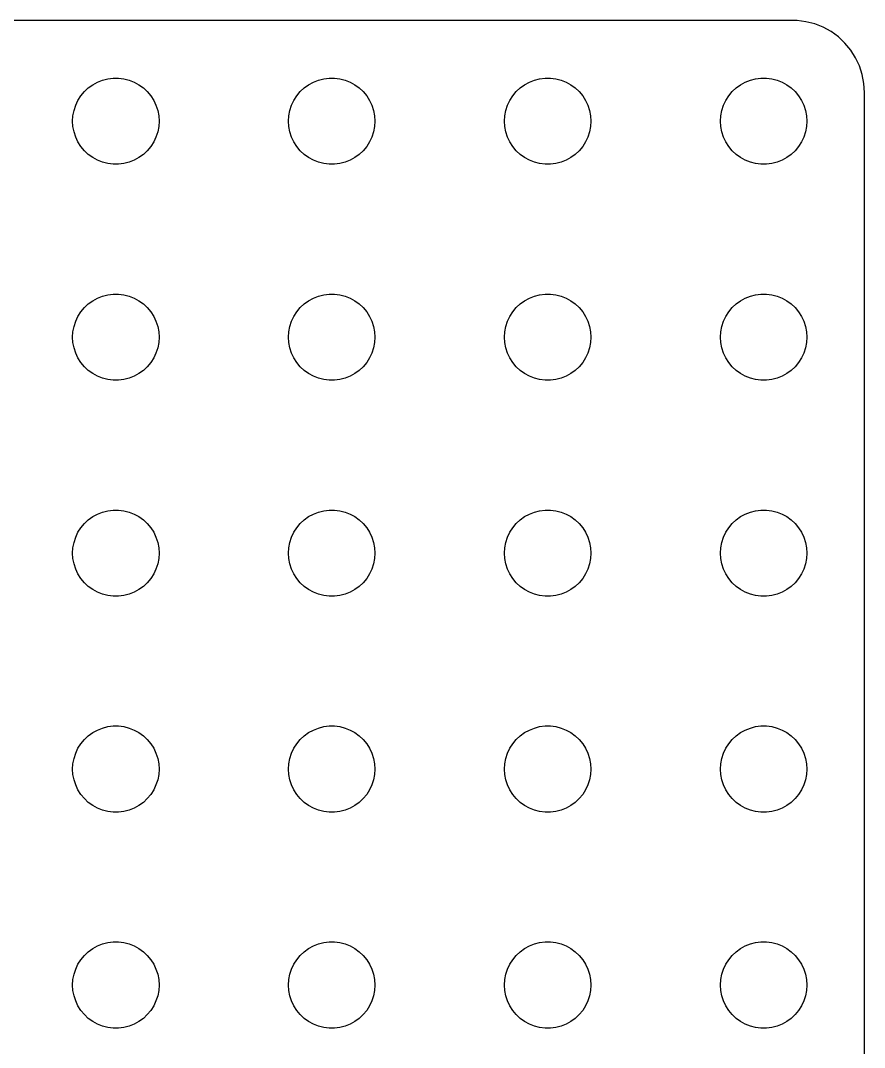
# Model space of a CAD drawing. Header units: metres. Extents: x -112 to 112, y -67 to 67.
# Drawn here: x 53.4 to 112, y -4.3 to 67 of the extents above; entities that cross this region are included whole.
import ezdxf

# ---------------------------------------------------------------- set-up
doc = ezdxf.new("R2010")
doc.units = ezdxf.units.M

msp = doc.modelspace()

# ---------------------------------------------------------------- linework, layer by layer
for p, q in [((107.314, 66.9901), (-107.314, 66.9901)), ((107.937, 66.9114), (107.314, 66.9901)), ((108.545, 66.7553), (107.937, 66.9114)), ((109.129, 66.5241), (108.545, 66.7553)), ((109.679, 66.2216), (109.129, 66.5241)), ((110.187, 65.8526), (109.679, 66.2216)), ((110.645, 65.4227), (110.187, 65.8526)), ((111.045, 64.9389), (110.645, 65.4227)), ((111.382, 64.4088), (111.045, 64.9389)), ((111.649, 63.8406), (111.382, 64.4088)), ((111.843, 63.2434), (111.649, 63.8406)), ((58.7227, 62.7145), (59.0729, 62.8532)), ((59.0729, 62.8532), (59.4379, 62.9469)), ((59.4379, 62.9469), (59.8116, 62.9941)), ((59.8116, 62.9941), (60.1884, 62.9941)), ((60.1884, 62.9941), (60.5621, 62.9469)), ((60.5621, 62.9469), (60.927, 62.8532)), ((60.927, 62.8532), (61.2773, 62.7145)), ((73.7227, 62.7145), (74.073, 62.8532)), ((74.073, 62.8532), (74.4379, 62.9469)), ((74.4379, 62.9469), (74.8116, 62.9941)), ((74.8116, 62.9941), (75.1884, 62.9941)), ((75.1884, 62.9941), (75.5621, 62.9469)), ((75.5621, 62.9469), (75.927, 62.8532)), ((75.927, 62.8532), (76.2773, 62.7145)), ((88.7227, 62.7145), (89.073, 62.8532)), ((89.073, 62.8532), (89.4379, 62.9469)), ((89.4379, 62.9469), (89.8116, 62.9941)), ((89.8116, 62.9941), (90.1884, 62.9941)), ((90.1884, 62.9941), (90.5621, 62.9469)), ((90.5621, 62.9469), (90.927, 62.8532)), ((90.927, 62.8532), (91.2773, 62.7145)), ((103.723, 62.7145), (104.073, 62.8532)), ((104.073, 62.8532), (104.438, 62.9469)), ((104.438, 62.9469), (104.812, 62.9941)), ((104.812, 62.9941), (105.188, 62.9941)), ((105.188, 62.9941), (105.562, 62.9469)), ((105.562, 62.9469), (105.927, 62.8532)), ((105.927, 62.8532), (106.277, 62.7145)), ((111.961, 62.6267), (111.843, 63.2434)), ((57.5729, 61.7634), (57.8131, 62.0536)), ((57.8131, 62.0536), (58.0877, 62.3115)), ((58.0877, 62.3115), (58.3925, 62.533)), ((58.3925, 62.533), (58.7227, 62.7145)), ((61.2773, 62.7145), (61.6075, 62.533)), ((61.6075, 62.533), (61.9123, 62.3115)), ((61.9123, 62.3115), (62.1869, 62.0536)), ((62.1869, 62.0536), (62.427, 61.7634)), ((72.573, 61.7634), (72.8131, 62.0536)), ((72.8131, 62.0536), (73.0877, 62.3115)), ((73.0877, 62.3115), (73.3925, 62.533)), ((73.3925, 62.533), (73.7227, 62.7145)), ((76.2773, 62.7145), (76.6075, 62.533)), ((76.6075, 62.533), (76.9123, 62.3115)), ((76.9123, 62.3115), (77.1869, 62.0536)), ((77.1869, 62.0536), (77.427, 61.7634)), ((87.573, 61.7634), (87.8131, 62.0536)), ((87.8131, 62.0536), (88.0877, 62.3115)), ((88.0877, 62.3115), (88.3925, 62.533)), ((88.3925, 62.533), (88.7227, 62.7145)), ((91.2773, 62.7145), (91.6075, 62.533)), ((91.6075, 62.533), (91.9123, 62.3115)), ((91.9123, 62.3115), (92.1869, 62.0536)), ((92.1869, 62.0536), (92.427, 61.7634)), ((102.573, 61.7634), (102.813, 62.0536)), ((102.813, 62.0536), (103.088, 62.3115)), ((103.088, 62.3115), (103.393, 62.533)), ((103.393, 62.533), (103.723, 62.7145)), ((106.277, 62.7145), (106.607, 62.533)), ((106.607, 62.533), (106.912, 62.3115)), ((106.912, 62.3115), (107.187, 62.0536)), ((107.187, 62.0536), (107.427, 61.7634)), ((112, 62), (111.961, 62.6267)), ((57.2107, 61.1044), (57.3711, 61.4453)), ((57.3711, 61.4453), (57.5729, 61.7634)), ((62.427, 61.7634), (62.6289, 61.4453)), ((62.6289, 61.4453), (62.7893, 61.1044)), ((72.2107, 61.1044), (72.3711, 61.4453)), ((72.3711, 61.4453), (72.573, 61.7634)), ((77.427, 61.7634), (77.6289, 61.4453)), ((77.6289, 61.4453), (77.7893, 61.1044)), ((87.2107, 61.1044), (87.3711, 61.4453)), ((87.3711, 61.4453), (87.573, 61.7634)), ((92.427, 61.7634), (92.6289, 61.4453)), ((92.6289, 61.4453), (92.7893, 61.1044)), ((102.211, 61.1044), (102.371, 61.4453)), ((102.371, 61.4453), (102.573, 61.7634)), ((107.427, 61.7634), (107.629, 61.4453)), ((107.629, 61.4453), (107.789, 61.1044)), ((112, -62), (112, 62)), ((57.0237, 60.376), (57.0942, 60.7461)), ((57.0942, 60.7461), (57.2107, 61.1044)), ((62.7893, 61.1044), (62.9057, 60.7461)), ((62.9057, 60.7461), (62.9763, 60.376)), ((72.0237, 60.376), (72.0943, 60.7461)), ((72.0943, 60.7461), (72.2107, 61.1044)), ((77.7893, 61.1044), (77.9057, 60.7461)), ((77.9057, 60.7461), (77.9763, 60.376)), ((87.0237, 60.376), (87.0943, 60.7461)), ((87.0943, 60.7461), (87.2107, 61.1044)), ((92.7893, 61.1044), (92.9057, 60.7461)), ((92.9057, 60.7461), (92.9763, 60.376)), ((102.024, 60.376), (102.094, 60.7461)), ((102.094, 60.7461), (102.211, 61.1044)), ((107.789, 61.1044), (107.906, 60.7461)), ((107.906, 60.7461), (107.976, 60.376)), ((57, 60), (57.0237, 60.376)), ((57.0237, 59.624), (57, 60)), ((62.9763, 60.376), (63, 60)), ((63, 60), (62.9763, 59.624)), ((72, 60), (72.0237, 60.376)), ((72.0237, 59.624), (72, 60)), ((77.9763, 60.376), (78, 60)), ((78, 60), (77.9763, 59.624)), ((87, 60), (87.0237, 60.376)), ((87.0237, 59.624), (87, 60)), ((92.9763, 60.376), (93, 60)), ((93, 60), (92.9763, 59.624)), ((102, 60), (102.024, 60.376)), ((102.024, 59.624), (102, 60)), ((107.976, 60.376), (108, 60)), ((108, 60), (107.976, 59.624)), ((57.0942, 59.2539), (57.0237, 59.624)), ((57.2107, 58.8956), (57.0942, 59.2539)), ((62.9057, 59.2539), (62.7893, 58.8956)), ((62.9763, 59.624), (62.9057, 59.2539)), ((72.0943, 59.2539), (72.0237, 59.624)), ((72.2107, 58.8956), (72.0943, 59.2539)), ((77.9057, 59.2539), (77.7893, 58.8956)), ((77.9763, 59.624), (77.9057, 59.2539)), ((87.0943, 59.2539), (87.0237, 59.624)), ((87.2107, 58.8956), (87.0943, 59.2539)), ((92.9057, 59.2539), (92.7893, 58.8956)), ((92.9763, 59.624), (92.9057, 59.2539)), ((102.094, 59.2539), (102.024, 59.624)), ((102.211, 58.8956), (102.094, 59.2539)), ((107.906, 59.2539), (107.789, 58.8956)), ((107.976, 59.624), (107.906, 59.2539)), ((57.3711, 58.5547), (57.2107, 58.8956)), ((57.5729, 58.2366), (57.3711, 58.5547)), ((62.6289, 58.5547), (62.427, 58.2366)), ((62.7893, 58.8956), (62.6289, 58.5547)), ((72.3711, 58.5547), (72.2107, 58.8956)), ((72.573, 58.2366), (72.3711, 58.5547)), ((77.6289, 58.5547), (77.427, 58.2366)), ((77.7893, 58.8956), (77.6289, 58.5547)), ((87.3711, 58.5547), (87.2107, 58.8956)), ((87.573, 58.2366), (87.3711, 58.5547)), ((92.6289, 58.5547), (92.427, 58.2366)), ((92.7893, 58.8956), (92.6289, 58.5547)), ((102.371, 58.5547), (102.211, 58.8956)), ((102.573, 58.2366), (102.371, 58.5547)), ((107.629, 58.5547), (107.427, 58.2366)), ((107.789, 58.8956), (107.629, 58.5547)), ((57.8131, 57.9464), (57.5729, 58.2366)), ((58.0877, 57.6885), (57.8131, 57.9464)), ((62.1869, 57.9464), (61.9123, 57.6885)), ((62.427, 58.2366), (62.1869, 57.9464)), ((72.8131, 57.9464), (72.573, 58.2366)), ((73.0877, 57.6885), (72.8131, 57.9464)), ((77.1869, 57.9464), (76.9123, 57.6885)), ((77.427, 58.2366), (77.1869, 57.9464)), ((87.8131, 57.9464), (87.573, 58.2366)), ((88.0877, 57.6885), (87.8131, 57.9464)), ((92.1869, 57.9464), (91.9123, 57.6885)), ((92.427, 58.2366), (92.1869, 57.9464)), ((102.813, 57.9464), (102.573, 58.2366)), ((103.088, 57.6885), (102.813, 57.9464)), ((107.187, 57.9464), (106.912, 57.6885)), ((107.427, 58.2366), (107.187, 57.9464)), ((58.3925, 57.467), (58.0877, 57.6885)), ((58.7227, 57.2855), (58.3925, 57.467)), ((59.0729, 57.1468), (58.7227, 57.2855)), ((59.4379, 57.0531), (59.0729, 57.1468)), ((60.927, 57.1468), (60.5621, 57.0531)), ((61.2773, 57.2855), (60.927, 57.1468)), ((61.6075, 57.467), (61.2773, 57.2855)), ((61.9123, 57.6885), (61.6075, 57.467)), ((73.3925, 57.467), (73.0877, 57.6885)), ((73.7227, 57.2855), (73.3925, 57.467)), ((74.073, 57.1468), (73.7227, 57.2855)), ((74.4379, 57.0531), (74.073, 57.1468)), ((75.927, 57.1468), (75.5621, 57.0531)), ((76.2773, 57.2855), (75.927, 57.1468)), ((76.6075, 57.467), (76.2773, 57.2855)), ((76.9123, 57.6885), (76.6075, 57.467)), ((88.3925, 57.467), (88.0877, 57.6885)), ((88.7227, 57.2855), (88.3925, 57.467)), ((89.073, 57.1468), (88.7227, 57.2855)), ((89.4379, 57.0531), (89.073, 57.1468)), ((90.927, 57.1468), (90.5621, 57.0531)), ((91.2773, 57.2855), (90.927, 57.1468)), ((91.6075, 57.467), (91.2773, 57.2855)), ((91.9123, 57.6885), (91.6075, 57.467)), ((103.393, 57.467), (103.088, 57.6885)), ((103.723, 57.2855), (103.393, 57.467)), ((104.073, 57.1468), (103.723, 57.2855)), ((104.438, 57.0531), (104.073, 57.1468)), ((105.927, 57.1468), (105.562, 57.0531)), ((106.277, 57.2855), (105.927, 57.1468)), ((106.607, 57.467), (106.277, 57.2855)), ((106.912, 57.6885), (106.607, 57.467)), ((59.8116, 57.0059), (59.4379, 57.0531)), ((60.1884, 57.0059), (59.8116, 57.0059)), ((60.5621, 57.0531), (60.1884, 57.0059)), ((74.8116, 57.0059), (74.4379, 57.0531)), ((75.1884, 57.0059), (74.8116, 57.0059)), ((75.5621, 57.0531), (75.1884, 57.0059)), ((89.8116, 57.0059), (89.4379, 57.0531)), ((90.1884, 57.0059), (89.8116, 57.0059)), ((90.5621, 57.0531), (90.1884, 57.0059)), ((104.812, 57.0059), (104.438, 57.0531)), ((105.188, 57.0059), (104.812, 57.0059)), ((105.562, 57.0531), (105.188, 57.0059)), ((58.7227, 47.7145), (59.0729, 47.8532)), ((59.0729, 47.8532), (59.4379, 47.9469)), ((59.4379, 47.9469), (59.8116, 47.9941)), ((59.8116, 47.9941), (60.1884, 47.9941)), ((60.1884, 47.9941), (60.5621, 47.9469)), ((60.5621, 47.9469), (60.927, 47.8532)), ((60.927, 47.8532), (61.2773, 47.7145)), ((73.7227, 47.7145), (74.073, 47.8532)), ((74.073, 47.8532), (74.4379, 47.9469)), ((74.4379, 47.9469), (74.8116, 47.9941)), ((74.8116, 47.9941), (75.1884, 47.9941)), ((75.1884, 47.9941), (75.5621, 47.9469)), ((75.5621, 47.9469), (75.927, 47.8532)), ((75.927, 47.8532), (76.2773, 47.7145)), ((88.7227, 47.7145), (89.073, 47.8532)), ((89.073, 47.8532), (89.4379, 47.9469)), ((89.4379, 47.9469), (89.8116, 47.9941)), ((89.8116, 47.9941), (90.1884, 47.9941)), ((90.1884, 47.9941), (90.5621, 47.9469)), ((90.5621, 47.9469), (90.927, 47.8532)), ((90.927, 47.8532), (91.2773, 47.7145)), ((103.723, 47.7145), (104.073, 47.8532)), ((104.073, 47.8532), (104.438, 47.9469)), ((104.438, 47.9469), (104.812, 47.9941)), ((104.812, 47.9941), (105.188, 47.9941)), ((105.188, 47.9941), (105.562, 47.9469)), ((105.562, 47.9469), (105.927, 47.8532)), ((105.927, 47.8532), (106.277, 47.7145)), ((57.8131, 47.0536), (58.0877, 47.3115)), ((58.0877, 47.3115), (58.3925, 47.533)), ((58.3925, 47.533), (58.7227, 47.7145)), ((61.2773, 47.7145), (61.6075, 47.533)), ((61.6075, 47.533), (61.9123, 47.3115)), ((61.9123, 47.3115), (62.1869, 47.0536)), ((72.8131, 47.0536), (73.0877, 47.3115)), ((73.0877, 47.3115), (73.3925, 47.533)), ((73.3925, 47.533), (73.7227, 47.7145)), ((76.2773, 47.7145), (76.6075, 47.533)), ((76.6075, 47.533), (76.9123, 47.3115)), ((76.9123, 47.3115), (77.1869, 47.0536)), ((87.8131, 47.0536), (88.0877, 47.3115)), ((88.0877, 47.3115), (88.3925, 47.533)), ((88.3925, 47.533), (88.7227, 47.7145)), ((91.2773, 47.7145), (91.6075, 47.533)), ((91.6075, 47.533), (91.9123, 47.3115)), ((91.9123, 47.3115), (92.1869, 47.0536)), ((102.813, 47.0536), (103.088, 47.3115)), ((103.088, 47.3115), (103.393, 47.533)), ((103.393, 47.533), (103.723, 47.7145)), ((106.277, 47.7145), (106.607, 47.533)), ((106.607, 47.533), (106.912, 47.3115)), ((106.912, 47.3115), (107.187, 47.0536)), ((57.2107, 46.1044), (57.3711, 46.4453)), ((57.3711, 46.4453), (57.5729, 46.7634)), ((57.5729, 46.7634), (57.8131, 47.0536)), ((62.1869, 47.0536), (62.427, 46.7634)), ((62.427, 46.7634), (62.6289, 46.4453)), ((62.6289, 46.4453), (62.7893, 46.1044)), ((72.2107, 46.1044), (72.3711, 46.4453)), ((72.3711, 46.4453), (72.573, 46.7634)), ((72.573, 46.7634), (72.8131, 47.0536)), ((77.1869, 47.0536), (77.427, 46.7634)), ((77.427, 46.7634), (77.6289, 46.4453)), ((77.6289, 46.4453), (77.7893, 46.1044)), ((87.2107, 46.1044), (87.3711, 46.4453)), ((87.3711, 46.4453), (87.573, 46.7634)), ((87.573, 46.7634), (87.8131, 47.0536)), ((92.1869, 47.0536), (92.427, 46.7634)), ((92.427, 46.7634), (92.6289, 46.4453)), ((92.6289, 46.4453), (92.7893, 46.1044)), ((102.211, 46.1044), (102.371, 46.4453)), ((102.371, 46.4453), (102.573, 46.7634)), ((102.573, 46.7634), (102.813, 47.0536)), ((107.187, 47.0536), (107.427, 46.7634)), ((107.427, 46.7634), (107.629, 46.4453)), ((107.629, 46.4453), (107.789, 46.1044)), ((57.0237, 45.376), (57.0942, 45.7461)), ((57.0942, 45.7461), (57.2107, 46.1044)), ((62.7893, 46.1044), (62.9057, 45.7461)), ((62.9057, 45.7461), (62.9763, 45.376)), ((72.0237, 45.376), (72.0943, 45.7461)), ((72.0943, 45.7461), (72.2107, 46.1044)), ((77.7893, 46.1044), (77.9057, 45.7461)), ((77.9057, 45.7461), (77.9763, 45.376)), ((87.0237, 45.376), (87.0943, 45.7461)), ((87.0943, 45.7461), (87.2107, 46.1044)), ((92.7893, 46.1044), (92.9057, 45.7461)), ((92.9057, 45.7461), (92.9763, 45.376)), ((102.024, 45.376), (102.094, 45.7461)), ((102.094, 45.7461), (102.211, 46.1044)), ((107.789, 46.1044), (107.906, 45.7461)), ((107.906, 45.7461), (107.976, 45.376)), ((57, 45), (57.0237, 45.376)), ((57.0237, 44.624), (57, 45)), ((62.9763, 45.376), (63, 45)), ((63, 45), (62.9763, 44.624)), ((72, 45), (72.0237, 45.376)), ((72.0237, 44.624), (72, 45)), ((77.9763, 45.376), (78, 45)), ((78, 45), (77.9763, 44.624)), ((87, 45), (87.0237, 45.376)), ((87.0237, 44.624), (87, 45)), ((92.9763, 45.376), (93, 45)), ((93, 45), (92.9763, 44.624)), ((102, 45), (102.024, 45.376)), ((102.024, 44.624), (102, 45)), ((107.976, 45.376), (108, 45)), ((108, 45), (107.976, 44.624)), ((57.0942, 44.2539), (57.0237, 44.624)), ((57.2107, 43.8956), (57.0942, 44.2539)), ((62.9057, 44.2539), (62.7893, 43.8956)), ((62.9763, 44.624), (62.9057, 44.2539)), ((72.0943, 44.2539), (72.0237, 44.624)), ((72.2107, 43.8956), (72.0943, 44.2539)), ((77.9057, 44.2539), (77.7893, 43.8956)), ((77.9763, 44.624), (77.9057, 44.2539)), ((87.0943, 44.2539), (87.0237, 44.624)), ((87.2107, 43.8956), (87.0943, 44.2539)), ((92.9057, 44.2539), (92.7893, 43.8956)), ((92.9763, 44.624), (92.9057, 44.2539)), ((102.094, 44.2539), (102.024, 44.624)), ((102.211, 43.8956), (102.094, 44.2539)), ((107.906, 44.2539), (107.789, 43.8956)), ((107.976, 44.624), (107.906, 44.2539)), ((57.3711, 43.5547), (57.2107, 43.8956)), ((57.5729, 43.2366), (57.3711, 43.5547)), ((62.6289, 43.5547), (62.427, 43.2366)), ((62.7893, 43.8956), (62.6289, 43.5547)), ((72.3711, 43.5547), (72.2107, 43.8956)), ((72.573, 43.2366), (72.3711, 43.5547)), ((77.6289, 43.5547), (77.427, 43.2366)), ((77.7893, 43.8956), (77.6289, 43.5547)), ((87.3711, 43.5547), (87.2107, 43.8956)), ((87.573, 43.2366), (87.3711, 43.5547)), ((92.6289, 43.5547), (92.427, 43.2366)), ((92.7893, 43.8956), (92.6289, 43.5547)), ((102.371, 43.5547), (102.211, 43.8956)), ((102.573, 43.2366), (102.371, 43.5547)), ((107.629, 43.5547), (107.427, 43.2366)), ((107.789, 43.8956), (107.629, 43.5547)), ((57.8131, 42.9464), (57.5729, 43.2366)), ((58.0877, 42.6885), (57.8131, 42.9464)), ((62.1869, 42.9464), (61.9123, 42.6885)), ((62.427, 43.2366), (62.1869, 42.9464)), ((72.8131, 42.9464), (72.573, 43.2366)), ((73.0877, 42.6885), (72.8131, 42.9464)), ((77.1869, 42.9464), (76.9123, 42.6885)), ((77.427, 43.2366), (77.1869, 42.9464)), ((87.8131, 42.9464), (87.573, 43.2366)), ((88.0877, 42.6885), (87.8131, 42.9464)), ((92.1869, 42.9464), (91.9123, 42.6885)), ((92.427, 43.2366), (92.1869, 42.9464)), ((102.813, 42.9464), (102.573, 43.2366)), ((103.088, 42.6885), (102.813, 42.9464)), ((107.187, 42.9464), (106.912, 42.6885)), ((107.427, 43.2366), (107.187, 42.9464)), ((58.3925, 42.467), (58.0877, 42.6885)), ((58.7227, 42.2855), (58.3925, 42.467)), ((59.0729, 42.1468), (58.7227, 42.2855)), ((59.4379, 42.0531), (59.0729, 42.1468)), ((60.927, 42.1468), (60.5621, 42.0531)), ((61.2773, 42.2855), (60.927, 42.1468)), ((61.6075, 42.467), (61.2773, 42.2855)), ((61.9123, 42.6885), (61.6075, 42.467)), ((73.3925, 42.467), (73.0877, 42.6885)), ((73.7227, 42.2855), (73.3925, 42.467)), ((74.073, 42.1468), (73.7227, 42.2855)), ((74.4379, 42.0531), (74.073, 42.1468)), ((75.927, 42.1468), (75.5621, 42.0531)), ((76.2773, 42.2855), (75.927, 42.1468)), ((76.6075, 42.467), (76.2773, 42.2855)), ((76.9123, 42.6885), (76.6075, 42.467)), ((88.3925, 42.467), (88.0877, 42.6885)), ((88.7227, 42.2855), (88.3925, 42.467)), ((89.073, 42.1468), (88.7227, 42.2855)), ((89.4379, 42.0531), (89.073, 42.1468)), ((90.927, 42.1468), (90.5621, 42.0531)), ((91.2773, 42.2855), (90.927, 42.1468)), ((91.6075, 42.467), (91.2773, 42.2855)), ((91.9123, 42.6885), (91.6075, 42.467)), ((103.393, 42.467), (103.088, 42.6885)), ((103.723, 42.2855), (103.393, 42.467)), ((104.073, 42.1468), (103.723, 42.2855)), ((104.438, 42.0531), (104.073, 42.1468)), ((105.927, 42.1468), (105.562, 42.0531)), ((106.277, 42.2855), (105.927, 42.1468)), ((106.607, 42.467), (106.277, 42.2855)), ((106.912, 42.6885), (106.607, 42.467)), ((59.8116, 42.0059), (59.4379, 42.0531)), ((60.1884, 42.0059), (59.8116, 42.0059)), ((60.5621, 42.0531), (60.1884, 42.0059)), ((74.8116, 42.0059), (74.4379, 42.0531)), ((75.1884, 42.0059), (74.8116, 42.0059)), ((75.5621, 42.0531), (75.1884, 42.0059)), ((89.8116, 42.0059), (89.4379, 42.0531)), ((90.1884, 42.0059), (89.8116, 42.0059)), ((90.5621, 42.0531), (90.1884, 42.0059)), ((104.812, 42.0059), (104.438, 42.0531)), ((105.188, 42.0059), (104.812, 42.0059)), ((105.562, 42.0531), (105.188, 42.0059)), ((58.7227, 32.7145), (59.0729, 32.8532)), ((59.0729, 32.8532), (59.4379, 32.9469)), ((59.4379, 32.9469), (59.8116, 32.9941)), ((59.8116, 32.9941), (60.1884, 32.9941)), ((60.1884, 32.9941), (60.5621, 32.9469)), ((60.5621, 32.9469), (60.927, 32.8532)), ((60.927, 32.8532), (61.2773, 32.7145)), ((73.7227, 32.7145), (74.073, 32.8532)), ((74.073, 32.8532), (74.4379, 32.9469)), ((74.4379, 32.9469), (74.8116, 32.9941)), ((74.8116, 32.9941), (75.1884, 32.9941)), ((75.1884, 32.9941), (75.5621, 32.9469)), ((75.5621, 32.9469), (75.927, 32.8532)), ((75.927, 32.8532), (76.2773, 32.7145)), ((88.7227, 32.7145), (89.073, 32.8532)), ((89.073, 32.8532), (89.4379, 32.9469)), ((89.4379, 32.9469), (89.8116, 32.9941)), ((89.8116, 32.9941), (90.1884, 32.9941)), ((90.1884, 32.9941), (90.5621, 32.9469)), ((90.5621, 32.9469), (90.927, 32.8532)), ((90.927, 32.8532), (91.2773, 32.7145)), ((103.723, 32.7145), (104.073, 32.8532)), ((104.073, 32.8532), (104.438, 32.9469)), ((104.438, 32.9469), (104.812, 32.9941)), ((104.812, 32.9941), (105.188, 32.9941)), ((105.188, 32.9941), (105.562, 32.9469)), ((105.562, 32.9469), (105.927, 32.8532)), ((105.927, 32.8532), (106.277, 32.7145)), ((57.8131, 32.0536), (58.0877, 32.3115)), ((58.0877, 32.3115), (58.3925, 32.533)), ((58.3925, 32.533), (58.7227, 32.7145)), ((61.2773, 32.7145), (61.6075, 32.533)), ((61.6075, 32.533), (61.9123, 32.3115)), ((61.9123, 32.3115), (62.1869, 32.0536)), ((72.8131, 32.0536), (73.0877, 32.3115)), ((73.0877, 32.3115), (73.3925, 32.533)), ((73.3925, 32.533), (73.7227, 32.7145)), ((76.2773, 32.7145), (76.6075, 32.533)), ((76.6075, 32.533), (76.9123, 32.3115)), ((76.9123, 32.3115), (77.1869, 32.0536)), ((87.8131, 32.0536), (88.0877, 32.3115)), ((88.0877, 32.3115), (88.3925, 32.533)), ((88.3925, 32.533), (88.7227, 32.7145)), ((91.2773, 32.7145), (91.6075, 32.533)), ((91.6075, 32.533), (91.9123, 32.3115)), ((91.9123, 32.3115), (92.1869, 32.0536)), ((102.813, 32.0536), (103.088, 32.3115)), ((103.088, 32.3115), (103.393, 32.533)), ((103.393, 32.533), (103.723, 32.7145)), ((106.277, 32.7145), (106.607, 32.533)), ((106.607, 32.533), (106.912, 32.3115)), ((106.912, 32.3115), (107.187, 32.0536)), ((57.2107, 31.1044), (57.3711, 31.4453)), ((57.3711, 31.4453), (57.5729, 31.7634)), ((57.5729, 31.7634), (57.8131, 32.0536)), ((62.1869, 32.0536), (62.427, 31.7634)), ((62.427, 31.7634), (62.6289, 31.4453)), ((62.6289, 31.4453), (62.7893, 31.1044)), ((72.2107, 31.1044), (72.3711, 31.4453)), ((72.3711, 31.4453), (72.573, 31.7634)), ((72.573, 31.7634), (72.8131, 32.0536)), ((77.1869, 32.0536), (77.427, 31.7634)), ((77.427, 31.7634), (77.6289, 31.4453)), ((77.6289, 31.4453), (77.7893, 31.1044)), ((87.2107, 31.1044), (87.3711, 31.4453)), ((87.3711, 31.4453), (87.573, 31.7634)), ((87.573, 31.7634), (87.8131, 32.0536)), ((92.1869, 32.0536), (92.427, 31.7634)), ((92.427, 31.7634), (92.6289, 31.4453)), ((92.6289, 31.4453), (92.7893, 31.1044)), ((102.211, 31.1044), (102.371, 31.4453)), ((102.371, 31.4453), (102.573, 31.7634)), ((102.573, 31.7634), (102.813, 32.0536)), ((107.187, 32.0536), (107.427, 31.7634)), ((107.427, 31.7634), (107.629, 31.4453)), ((107.629, 31.4453), (107.789, 31.1044)), ((57.0237, 30.376), (57.0942, 30.7461)), ((57.0942, 30.7461), (57.2107, 31.1044)), ((62.7893, 31.1044), (62.9057, 30.7461)), ((62.9057, 30.7461), (62.9763, 30.376)), ((72.0237, 30.376), (72.0943, 30.7461)), ((72.0943, 30.7461), (72.2107, 31.1044)), ((77.7893, 31.1044), (77.9057, 30.7461)), ((77.9057, 30.7461), (77.9763, 30.376)), ((87.0237, 30.376), (87.0943, 30.7461)), ((87.0943, 30.7461), (87.2107, 31.1044)), ((92.7893, 31.1044), (92.9057, 30.7461)), ((92.9057, 30.7461), (92.9763, 30.376)), ((102.024, 30.376), (102.094, 30.7461)), ((102.094, 30.7461), (102.211, 31.1044)), ((107.789, 31.1044), (107.906, 30.7461)), ((107.906, 30.7461), (107.976, 30.376)), ((57, 30), (57.0237, 30.376)), ((57.0237, 29.624), (57, 30)), ((62.9763, 30.376), (63, 30)), ((63, 30), (62.9763, 29.624)), ((72, 30), (72.0237, 30.376)), ((72.0237, 29.624), (72, 30)), ((77.9763, 30.376), (78, 30)), ((78, 30), (77.9763, 29.624)), ((87, 30), (87.0237, 30.376)), ((87.0237, 29.624), (87, 30)), ((92.9763, 30.376), (93, 30)), ((93, 30), (92.9763, 29.624)), ((102, 30), (102.024, 30.376)), ((102.024, 29.624), (102, 30)), ((107.976, 30.376), (108, 30)), ((108, 30), (107.976, 29.624)), ((57.0942, 29.2539), (57.0237, 29.624)), ((57.2107, 28.8956), (57.0942, 29.2539)), ((62.9057, 29.2539), (62.7893, 28.8956)), ((62.9763, 29.624), (62.9057, 29.2539)), ((72.0943, 29.2539), (72.0237, 29.624)), ((72.2107, 28.8956), (72.0943, 29.2539)), ((77.9057, 29.2539), (77.7893, 28.8956)), ((77.9763, 29.624), (77.9057, 29.2539)), ((87.0943, 29.2539), (87.0237, 29.624)), ((87.2107, 28.8956), (87.0943, 29.2539)), ((92.9057, 29.2539), (92.7893, 28.8956)), ((92.9763, 29.624), (92.9057, 29.2539)), ((102.094, 29.2539), (102.024, 29.624)), ((102.211, 28.8956), (102.094, 29.2539)), ((107.906, 29.2539), (107.789, 28.8956)), ((107.976, 29.624), (107.906, 29.2539)), ((57.3711, 28.5547), (57.2107, 28.8956)), ((57.5729, 28.2366), (57.3711, 28.5547)), ((62.6289, 28.5547), (62.427, 28.2366)), ((62.7893, 28.8956), (62.6289, 28.5547)), ((72.3711, 28.5547), (72.2107, 28.8956)), ((72.573, 28.2366), (72.3711, 28.5547)), ((77.6289, 28.5547), (77.427, 28.2366)), ((77.7893, 28.8956), (77.6289, 28.5547)), ((87.3711, 28.5547), (87.2107, 28.8956)), ((87.573, 28.2366), (87.3711, 28.5547)), ((92.6289, 28.5547), (92.427, 28.2366)), ((92.7893, 28.8956), (92.6289, 28.5547)), ((102.371, 28.5547), (102.211, 28.8956)), ((102.573, 28.2366), (102.371, 28.5547)), ((107.629, 28.5547), (107.427, 28.2366)), ((107.789, 28.8956), (107.629, 28.5547)), ((57.8131, 27.9464), (57.5729, 28.2366)), ((58.0877, 27.6884), (57.8131, 27.9464)), ((62.1869, 27.9464), (61.9123, 27.6884)), ((62.427, 28.2366), (62.1869, 27.9464)), ((72.8131, 27.9464), (72.573, 28.2366)), ((73.0877, 27.6884), (72.8131, 27.9464)), ((77.1869, 27.9464), (76.9123, 27.6884)), ((77.427, 28.2366), (77.1869, 27.9464)), ((87.8131, 27.9464), (87.573, 28.2366)), ((88.0877, 27.6884), (87.8131, 27.9464)), ((92.1869, 27.9464), (91.9123, 27.6884)), ((92.427, 28.2366), (92.1869, 27.9464)), ((102.813, 27.9464), (102.573, 28.2366)), ((103.088, 27.6884), (102.813, 27.9464)), ((107.187, 27.9464), (106.912, 27.6884)), ((107.427, 28.2366), (107.187, 27.9464)), ((58.3925, 27.467), (58.0877, 27.6884)), ((58.7227, 27.2855), (58.3925, 27.467)), ((59.0729, 27.1468), (58.7227, 27.2855)), ((59.4379, 27.0531), (59.0729, 27.1468)), ((60.927, 27.1468), (60.5621, 27.0531)), ((61.2773, 27.2855), (60.927, 27.1468)), ((61.6075, 27.467), (61.2773, 27.2855)), ((61.9123, 27.6884), (61.6075, 27.467)), ((73.3925, 27.467), (73.0877, 27.6884)), ((73.7227, 27.2855), (73.3925, 27.467)), ((74.073, 27.1468), (73.7227, 27.2855)), ((74.4379, 27.0531), (74.073, 27.1468)), ((75.927, 27.1468), (75.5621, 27.0531)), ((76.2773, 27.2855), (75.927, 27.1468)), ((76.6075, 27.467), (76.2773, 27.2855)), ((76.9123, 27.6884), (76.6075, 27.467)), ((88.3925, 27.467), (88.0877, 27.6884)), ((88.7227, 27.2855), (88.3925, 27.467)), ((89.073, 27.1468), (88.7227, 27.2855)), ((89.4379, 27.0531), (89.073, 27.1468)), ((90.927, 27.1468), (90.5621, 27.0531)), ((91.2773, 27.2855), (90.927, 27.1468)), ((91.6075, 27.467), (91.2773, 27.2855)), ((91.9123, 27.6884), (91.6075, 27.467)), ((103.393, 27.467), (103.088, 27.6884)), ((103.723, 27.2855), (103.393, 27.467)), ((104.073, 27.1468), (103.723, 27.2855)), ((104.438, 27.0531), (104.073, 27.1468)), ((105.927, 27.1468), (105.562, 27.0531)), ((106.277, 27.2855), (105.927, 27.1468)), ((106.607, 27.467), (106.277, 27.2855)), ((106.912, 27.6884), (106.607, 27.467)), ((59.8116, 27.0059), (59.4379, 27.0531)), ((60.1884, 27.0059), (59.8116, 27.0059)), ((60.5621, 27.0531), (60.1884, 27.0059)), ((74.8116, 27.0059), (74.4379, 27.0531)), ((75.1884, 27.0059), (74.8116, 27.0059)), ((75.5621, 27.0531), (75.1884, 27.0059)), ((89.8116, 27.0059), (89.4379, 27.0531)), ((90.1884, 27.0059), (89.8116, 27.0059)), ((90.5621, 27.0531), (90.1884, 27.0059)), ((104.812, 27.0059), (104.438, 27.0531)), ((105.188, 27.0059), (104.812, 27.0059)), ((105.562, 27.0531), (105.188, 27.0059)), ((58.7227, 17.7145), (59.0729, 17.8532)), ((59.0729, 17.8532), (59.4379, 17.9469)), ((59.4379, 17.9469), (59.8116, 17.9941)), ((59.8116, 17.9941), (60.1884, 17.9941)), ((60.1884, 17.9941), (60.5621, 17.9469)), ((60.5621, 17.9469), (60.927, 17.8532)), ((60.927, 17.8532), (61.2773, 17.7145)), ((73.7227, 17.7145), (74.073, 17.8532)), ((74.073, 17.8532), (74.4379, 17.9469)), ((74.4379, 17.9469), (74.8116, 17.9941)), ((74.8116, 17.9941), (75.1884, 17.9941)), ((75.1884, 17.9941), (75.5621, 17.9469)), ((75.5621, 17.9469), (75.927, 17.8532)), ((75.927, 17.8532), (76.2773, 17.7145)), ((88.7227, 17.7145), (89.073, 17.8532)), ((89.073, 17.8532), (89.4379, 17.9469)), ((89.4379, 17.9469), (89.8116, 17.9941)), ((89.8116, 17.9941), (90.1884, 17.9941)), ((90.1884, 17.9941), (90.5621, 17.9469)), ((90.5621, 17.9469), (90.927, 17.8532)), ((90.927, 17.8532), (91.2773, 17.7145)), ((103.723, 17.7145), (104.073, 17.8532)), ((104.073, 17.8532), (104.438, 17.9469)), ((104.438, 17.9469), (104.812, 17.9941)), ((104.812, 17.9941), (105.188, 17.9941)), ((105.188, 17.9941), (105.562, 17.9469)), ((105.562, 17.9469), (105.927, 17.8532)), ((105.927, 17.8532), (106.277, 17.7145)), ((57.8131, 17.0536), (58.0877, 17.3115)), ((58.0877, 17.3115), (58.3925, 17.533)), ((58.3925, 17.533), (58.7227, 17.7145)), ((61.2773, 17.7145), (61.6075, 17.533)), ((61.6075, 17.533), (61.9123, 17.3115)), ((61.9123, 17.3115), (62.1869, 17.0536)), ((72.8131, 17.0536), (73.0877, 17.3115)), ((73.0877, 17.3115), (73.3925, 17.533)), ((73.3925, 17.533), (73.7227, 17.7145)), ((76.2773, 17.7145), (76.6075, 17.533)), ((76.6075, 17.533), (76.9123, 17.3115)), ((76.9123, 17.3115), (77.1869, 17.0536)), ((87.8131, 17.0536), (88.0877, 17.3115)), ((88.0877, 17.3115), (88.3925, 17.533)), ((88.3925, 17.533), (88.7227, 17.7145)), ((91.2773, 17.7145), (91.6075, 17.533)), ((91.6075, 17.533), (91.9123, 17.3115)), ((91.9123, 17.3115), (92.1869, 17.0536)), ((102.813, 17.0536), (103.088, 17.3115)), ((103.088, 17.3115), (103.393, 17.533)), ((103.393, 17.533), (103.723, 17.7145)), ((106.277, 17.7145), (106.607, 17.533)), ((106.607, 17.533), (106.912, 17.3115)), ((106.912, 17.3115), (107.187, 17.0536)), ((57.2107, 16.1044), (57.3711, 16.4453)), ((57.3711, 16.4453), (57.5729, 16.7634)), ((57.5729, 16.7634), (57.8131, 17.0536)), ((62.1869, 17.0536), (62.427, 16.7634)), ((62.427, 16.7634), (62.6289, 16.4453)), ((62.6289, 16.4453), (62.7893, 16.1044)), ((72.2107, 16.1044), (72.3711, 16.4453)), ((72.3711, 16.4453), (72.573, 16.7634)), ((72.573, 16.7634), (72.8131, 17.0536)), ((77.1869, 17.0536), (77.427, 16.7634)), ((77.427, 16.7634), (77.6289, 16.4453)), ((77.6289, 16.4453), (77.7893, 16.1044)), ((87.2107, 16.1044), (87.3711, 16.4453)), ((87.3711, 16.4453), (87.573, 16.7634)), ((87.573, 16.7634), (87.8131, 17.0536)), ((92.1869, 17.0536), (92.427, 16.7634)), ((92.427, 16.7634), (92.6289, 16.4453)), ((92.6289, 16.4453), (92.7893, 16.1044)), ((102.211, 16.1044), (102.371, 16.4453)), ((102.371, 16.4453), (102.573, 16.7634)), ((102.573, 16.7634), (102.813, 17.0536)), ((107.187, 17.0536), (107.427, 16.7634)), ((107.427, 16.7634), (107.629, 16.4453)), ((107.629, 16.4453), (107.789, 16.1044)), ((57.0237, 15.376), (57.0942, 15.7461)), ((57.0942, 15.7461), (57.2107, 16.1044)), ((62.7893, 16.1044), (62.9057, 15.7461)), ((62.9057, 15.7461), (62.9763, 15.376)), ((72.0237, 15.376), (72.0943, 15.7461)), ((72.0943, 15.7461), (72.2107, 16.1044)), ((77.7893, 16.1044), (77.9057, 15.7461)), ((77.9057, 15.7461), (77.9763, 15.376)), ((87.0237, 15.376), (87.0943, 15.7461)), ((87.0943, 15.7461), (87.2107, 16.1044)), ((92.7893, 16.1044), (92.9057, 15.7461)), ((92.9057, 15.7461), (92.9763, 15.376)), ((102.024, 15.376), (102.094, 15.7461)), ((102.094, 15.7461), (102.211, 16.1044)), ((107.789, 16.1044), (107.906, 15.7461)), ((107.906, 15.7461), (107.976, 15.376)), ((57, 15), (57.0237, 15.376)), ((57.0237, 14.624), (57, 15)), ((62.9763, 15.376), (63, 15)), ((63, 15), (62.9763, 14.624)), ((72, 15), (72.0237, 15.376)), ((72.0237, 14.624), (72, 15)), ((77.9763, 15.376), (78, 15)), ((78, 15), (77.9763, 14.624)), ((87, 15), (87.0237, 15.376)), ((87.0237, 14.624), (87, 15)), ((92.9763, 15.376), (93, 15)), ((93, 15), (92.9763, 14.624)), ((102, 15), (102.024, 15.376)), ((102.024, 14.624), (102, 15)), ((107.976, 15.376), (108, 15)), ((108, 15), (107.976, 14.624)), ((57.0942, 14.2539), (57.0237, 14.624)), ((62.9763, 14.624), (62.9057, 14.2539)), ((72.0943, 14.2539), (72.0237, 14.624)), ((77.9763, 14.624), (77.9057, 14.2539)), ((87.0943, 14.2539), (87.0237, 14.624)), ((92.9763, 14.624), (92.9057, 14.2539)), ((102.094, 14.2539), (102.024, 14.624)), ((107.976, 14.624), (107.906, 14.2539)), ((57.2107, 13.8956), (57.0942, 14.2539)), ((57.3711, 13.5547), (57.2107, 13.8956)), ((57.5729, 13.2366), (57.3711, 13.5547)), ((62.6289, 13.5547), (62.427, 13.2366)), ((62.7893, 13.8956), (62.6289, 13.5547)), ((62.9057, 14.2539), (62.7893, 13.8956)), ((72.2107, 13.8956), (72.0943, 14.2539)), ((72.3711, 13.5547), (72.2107, 13.8956)), ((72.573, 13.2366), (72.3711, 13.5547)), ((77.6289, 13.5547), (77.427, 13.2366)), ((77.7893, 13.8956), (77.6289, 13.5547)), ((77.9057, 14.2539), (77.7893, 13.8956)), ((87.2107, 13.8956), (87.0943, 14.2539)), ((87.3711, 13.5547), (87.2107, 13.8956)), ((87.573, 13.2366), (87.3711, 13.5547)), ((92.6289, 13.5547), (92.427, 13.2366)), ((92.7893, 13.8956), (92.6289, 13.5547)), ((92.9057, 14.2539), (92.7893, 13.8956)), ((102.211, 13.8956), (102.094, 14.2539)), ((102.371, 13.5547), (102.211, 13.8956)), ((102.573, 13.2366), (102.371, 13.5547)), ((107.629, 13.5547), (107.427, 13.2366)), ((107.789, 13.8956), (107.629, 13.5547)), ((107.906, 14.2539), (107.789, 13.8956)), ((57.8131, 12.9464), (57.5729, 13.2366)), ((58.0877, 12.6884), (57.8131, 12.9464)), ((62.1869, 12.9464), (61.9123, 12.6884)), ((62.427, 13.2366), (62.1869, 12.9464)), ((72.8131, 12.9464), (72.573, 13.2366)), ((73.0877, 12.6884), (72.8131, 12.9464)), ((77.1869, 12.9464), (76.9123, 12.6884)), ((77.427, 13.2366), (77.1869, 12.9464)), ((87.8131, 12.9464), (87.573, 13.2366)), ((88.0877, 12.6884), (87.8131, 12.9464)), ((92.1869, 12.9464), (91.9123, 12.6884)), ((92.427, 13.2366), (92.1869, 12.9464)), ((102.813, 12.9464), (102.573, 13.2366)), ((103.088, 12.6884), (102.813, 12.9464)), ((107.187, 12.9464), (106.912, 12.6884)), ((107.427, 13.2366), (107.187, 12.9464)), ((58.3925, 12.467), (58.0877, 12.6884)), ((58.7227, 12.2855), (58.3925, 12.467)), ((59.0729, 12.1468), (58.7227, 12.2855)), ((59.4379, 12.0531), (59.0729, 12.1468)), ((60.927, 12.1468), (60.5621, 12.0531)), ((61.2773, 12.2855), (60.927, 12.1468)), ((61.6075, 12.467), (61.2773, 12.2855)), ((61.9123, 12.6884), (61.6075, 12.467)), ((73.3925, 12.467), (73.0877, 12.6884)), ((73.7227, 12.2855), (73.3925, 12.467)), ((74.073, 12.1468), (73.7227, 12.2855)), ((74.4379, 12.0531), (74.073, 12.1468)), ((75.927, 12.1468), (75.5621, 12.0531)), ((76.2773, 12.2855), (75.927, 12.1468)), ((76.6075, 12.467), (76.2773, 12.2855)), ((76.9123, 12.6884), (76.6075, 12.467)), ((88.3925, 12.467), (88.0877, 12.6884)), ((88.7227, 12.2855), (88.3925, 12.467)), ((89.073, 12.1468), (88.7227, 12.2855)), ((89.4379, 12.0531), (89.073, 12.1468)), ((90.927, 12.1468), (90.5621, 12.0531)), ((91.2773, 12.2855), (90.927, 12.1468)), ((91.6075, 12.467), (91.2773, 12.2855)), ((91.9123, 12.6884), (91.6075, 12.467)), ((103.393, 12.467), (103.088, 12.6884)), ((103.723, 12.2855), (103.393, 12.467)), ((104.073, 12.1468), (103.723, 12.2855)), ((104.438, 12.0531), (104.073, 12.1468)), ((105.927, 12.1468), (105.562, 12.0531)), ((106.277, 12.2855), (105.927, 12.1468)), ((106.607, 12.467), (106.277, 12.2855)), ((106.912, 12.6884), (106.607, 12.467)), ((59.8116, 12.0059), (59.4379, 12.0531)), ((60.1884, 12.0059), (59.8116, 12.0059)), ((60.5621, 12.0531), (60.1884, 12.0059)), ((74.8116, 12.0059), (74.4379, 12.0531)), ((75.1884, 12.0059), (74.8116, 12.0059)), ((75.5621, 12.0531), (75.1884, 12.0059)), ((89.8116, 12.0059), (89.4379, 12.0531)), ((90.1884, 12.0059), (89.8116, 12.0059)), ((90.5621, 12.0531), (90.1884, 12.0059)), ((104.812, 12.0059), (104.438, 12.0531)), ((105.188, 12.0059), (104.812, 12.0059)), ((105.562, 12.0531), (105.188, 12.0059)), ((58.7227, 2.71448), (59.0729, 2.85316)), ((59.0729, 2.85316), (59.4379, 2.94685)), ((59.4379, 2.94685), (59.8116, 2.99408)), ((59.8116, 2.99408), (60.1884, 2.99408)), ((60.1884, 2.99408), (60.5621, 2.94685)), ((60.5621, 2.94685), (60.927, 2.85316)), ((60.927, 2.85316), (61.2773, 2.71448)), ((73.7227, 2.71448), (74.073, 2.85316)), ((74.073, 2.85316), (74.4379, 2.94685)), ((74.4379, 2.94685), (74.8116, 2.99408)), ((74.8116, 2.99408), (75.1884, 2.99408)), ((75.1884, 2.99408), (75.5621, 2.94685)), ((75.5621, 2.94685), (75.927, 2.85316)), ((75.927, 2.85316), (76.2773, 2.71448)), ((88.7227, 2.71448), (89.073, 2.85316)), ((89.073, 2.85316), (89.4379, 2.94685)), ((89.4379, 2.94685), (89.8116, 2.99408)), ((89.8116, 2.99408), (90.1884, 2.99408)), ((90.1884, 2.99408), (90.5621, 2.94685)), ((90.5621, 2.94685), (90.927, 2.85316)), ((90.927, 2.85316), (91.2773, 2.71448)), ((103.723, 2.71448), (104.073, 2.85316)), ((104.073, 2.85316), (104.438, 2.94685)), ((104.438, 2.94685), (104.812, 2.99408)), ((104.812, 2.99408), (105.188, 2.99408)), ((105.188, 2.99408), (105.562, 2.94685)), ((105.562, 2.94685), (105.927, 2.85316)), ((105.927, 2.85316), (106.277, 2.71448)), ((57.8131, 2.05363), (58.0877, 2.31154)), ((58.0877, 2.31154), (58.3925, 2.53297)), ((58.3925, 2.53297), (58.7227, 2.71448)), ((61.2773, 2.71448), (61.6075, 2.53297)), ((61.6075, 2.53297), (61.9123, 2.31154)), ((61.9123, 2.31154), (62.1869, 2.05363)), ((72.8131, 2.05363), (73.0877, 2.31154)), ((73.0877, 2.31154), (73.3925, 2.53297)), ((73.3925, 2.53297), (73.7227, 2.71448)), ((76.2773, 2.71448), (76.6075, 2.53297)), ((76.6075, 2.53297), (76.9123, 2.31154)), ((76.9123, 2.31154), (77.1869, 2.05363)), ((87.8131, 2.05363), (88.0877, 2.31154)), ((88.0877, 2.31154), (88.3925, 2.53297)), ((88.3925, 2.53297), (88.7227, 2.71448)), ((91.2773, 2.71448), (91.6075, 2.53297)), ((91.6075, 2.53297), (91.9123, 2.31154)), ((91.9123, 2.31154), (92.1869, 2.05363)), ((102.813, 2.05363), (103.088, 2.31154)), ((103.088, 2.31154), (103.393, 2.53297)), ((103.393, 2.53297), (103.723, 2.71448)), ((106.277, 2.71448), (106.607, 2.53297)), ((106.607, 2.53297), (106.912, 2.31154)), ((106.912, 2.31154), (107.187, 2.05363)), ((57.2107, 1.10437), (57.3711, 1.44525)), ((57.3711, 1.44525), (57.5729, 1.76335)), ((57.5729, 1.76335), (57.8131, 2.05363)), ((62.1869, 2.05363), (62.427, 1.76335)), ((62.427, 1.76335), (62.6289, 1.44525)), ((62.6289, 1.44525), (62.7893, 1.10437)), ((72.2107, 1.10437), (72.3711, 1.44525)), ((72.3711, 1.44525), (72.573, 1.76335)), ((72.573, 1.76335), (72.8131, 2.05363)), ((77.1869, 2.05363), (77.427, 1.76335)), ((77.427, 1.76335), (77.6289, 1.44525)), ((77.6289, 1.44525), (77.7893, 1.10437)), ((87.2107, 1.10437), (87.3711, 1.44525)), ((87.3711, 1.44525), (87.573, 1.76335)), ((87.573, 1.76335), (87.8131, 2.05363)), ((92.1869, 2.05363), (92.427, 1.76335)), ((92.427, 1.76335), (92.6289, 1.44525)), ((92.6289, 1.44525), (92.7893, 1.10437)), ((102.211, 1.10437), (102.371, 1.44525)), ((102.371, 1.44525), (102.573, 1.76335)), ((102.573, 1.76335), (102.813, 2.05363)), ((107.187, 2.05363), (107.427, 1.76335)), ((107.427, 1.76335), (107.629, 1.44525)), ((107.629, 1.44525), (107.789, 1.10437)), ((57.0237, 0.37599), (57.0942, 0.74606)), ((57.0942, 0.74606), (57.2107, 1.10437)), ((62.7893, 1.10437), (62.9057, 0.74606)), ((62.9057, 0.74606), (62.9763, 0.37599)), ((72.0237, 0.37599), (72.0943, 0.74606)), ((72.0943, 0.74606), (72.2107, 1.10437)), ((77.7893, 1.10437), (77.9057, 0.74606)), ((77.9057, 0.74606), (77.9763, 0.37599)), ((87.0237, 0.37599), (87.0943, 0.74606)), ((87.0943, 0.74606), (87.2107, 1.10437)), ((92.7893, 1.10437), (92.9057, 0.74606)), ((92.9057, 0.74606), (92.9763, 0.37599)), ((102.024, 0.37599), (102.094, 0.74606)), ((102.094, 0.74606), (102.211, 1.10437)), ((107.789, 1.10437), (107.906, 0.74606)), ((107.906, 0.74606), (107.976, 0.37599)), ((57, 0), (57.0237, 0.37599)), ((57.0237, -0.37599), (57, 0)), ((62.9763, 0.37599), (63, 0)), ((63, 0), (62.9763, -0.37599)), ((72, 0), (72.0237, 0.37599)), ((72.0237, -0.37599), (72, 0)), ((77.9763, 0.37599), (78, 0)), ((78, 0), (77.9763, -0.37599)), ((87, 0), (87.0237, 0.37599)), ((87.0237, -0.37599), (87, 0)), ((92.9763, 0.37599), (93, 0)), ((93, 0), (92.9763, -0.37599)), ((102, 0), (102.024, 0.37599)), ((102.024, -0.37599), (102, 0)), ((107.976, 0.37599), (108, 0)), ((108, 0), (107.976, -0.37599)), ((57.0942, -0.74606), (57.0237, -0.37599)), ((62.9763, -0.37599), (62.9057, -0.74606)), ((72.0943, -0.74606), (72.0237, -0.37599)), ((77.9763, -0.37599), (77.9057, -0.74606)), ((87.0943, -0.74606), (87.0237, -0.37599)), ((92.9763, -0.37599), (92.9057, -0.74606)), ((102.094, -0.74606), (102.024, -0.37599)), ((107.976, -0.37599), (107.906, -0.74606)), ((57.2107, -1.10437), (57.0942, -0.74606)), ((57.3711, -1.44525), (57.2107, -1.10437)), ((62.7893, -1.10437), (62.6289, -1.44525)), ((62.9057, -0.74606), (62.7893, -1.10437)), ((72.2107, -1.10437), (72.0943, -0.74606)), ((72.3711, -1.44525), (72.2107, -1.10437)), ((77.7893, -1.10437), (77.6289, -1.44525)), ((77.9057, -0.74606), (77.7893, -1.10437)), ((87.2107, -1.10437), (87.0943, -0.74606)), ((87.3711, -1.44525), (87.2107, -1.10437)), ((92.7893, -1.10437), (92.6289, -1.44525)), ((92.9057, -0.74606), (92.7893, -1.10437)), ((102.211, -1.10437), (102.094, -0.74606)), ((102.371, -1.44525), (102.211, -1.10437)), ((107.789, -1.10437), (107.629, -1.44525)), ((107.906, -0.74606), (107.789, -1.10437)), ((57.5729, -1.76335), (57.3711, -1.44525)), ((57.8131, -2.05363), (57.5729, -1.76335)), ((58.0877, -2.31154), (57.8131, -2.05363)), ((62.1869, -2.05363), (61.9123, -2.31154)), ((62.427, -1.76335), (62.1869, -2.05363)), ((62.6289, -1.44525), (62.427, -1.76335)), ((72.573, -1.76335), (72.3711, -1.44525)), ((72.8131, -2.05363), (72.573, -1.76335)), ((73.0877, -2.31154), (72.8131, -2.05363)), ((77.1869, -2.05363), (76.9123, -2.31154)), ((77.427, -1.76335), (77.1869, -2.05363)), ((77.6289, -1.44525), (77.427, -1.76335)), ((87.573, -1.76335), (87.3711, -1.44525)), ((87.8131, -2.05363), (87.573, -1.76335)), ((88.0877, -2.31154), (87.8131, -2.05363)), ((92.1869, -2.05363), (91.9123, -2.31154)), ((92.427, -1.76335), (92.1869, -2.05363)), ((92.6289, -1.44525), (92.427, -1.76335)), ((102.573, -1.76335), (102.371, -1.44525)), ((102.813, -2.05363), (102.573, -1.76335)), ((103.088, -2.31154), (102.813, -2.05363)), ((107.187, -2.05363), (106.912, -2.31154)), ((107.427, -1.76335), (107.187, -2.05363)), ((107.629, -1.44525), (107.427, -1.76335)), ((58.3925, -2.53297), (58.0877, -2.31154)), ((58.7227, -2.71448), (58.3925, -2.53297)), ((59.0729, -2.85316), (58.7227, -2.71448)), ((61.2773, -2.71448), (60.927, -2.85316)), ((61.6075, -2.53297), (61.2773, -2.71448)), ((61.9123, -2.31154), (61.6075, -2.53297)), ((73.3925, -2.53297), (73.0877, -2.31154)), ((73.7227, -2.71448), (73.3925, -2.53297)), ((74.073, -2.85316), (73.7227, -2.71448)), ((76.2773, -2.71448), (75.927, -2.85316)), ((76.6075, -2.53297), (76.2773, -2.71448)), ((76.9123, -2.31154), (76.6075, -2.53297)), ((88.3925, -2.53297), (88.0877, -2.31154)), ((88.7227, -2.71448), (88.3925, -2.53297)), ((89.073, -2.85316), (88.7227, -2.71448)), ((91.2773, -2.71448), (90.927, -2.85316)), ((91.6075, -2.53297), (91.2773, -2.71448)), ((91.9123, -2.31154), (91.6075, -2.53297)), ((103.393, -2.53297), (103.088, -2.31154)), ((103.723, -2.71448), (103.393, -2.53297)), ((104.073, -2.85316), (103.723, -2.71448)), ((106.277, -2.71448), (105.927, -2.85316)), ((106.607, -2.53297), (106.277, -2.71448)), ((106.912, -2.31154), (106.607, -2.53297)), ((59.4379, -2.94685), (59.0729, -2.85316)), ((59.8116, -2.99408), (59.4379, -2.94685)), ((60.1884, -2.99408), (59.8116, -2.99408)), ((60.5621, -2.94685), (60.1884, -2.99408)), ((60.927, -2.85316), (60.5621, -2.94685)), ((74.4379, -2.94685), (74.073, -2.85316)), ((74.8116, -2.99408), (74.4379, -2.94685)), ((75.1884, -2.99408), (74.8116, -2.99408)), ((75.5621, -2.94685), (75.1884, -2.99408)), ((75.927, -2.85316), (75.5621, -2.94685)), ((89.4379, -2.94685), (89.073, -2.85316)), ((89.8116, -2.99408), (89.4379, -2.94685)), ((90.1884, -2.99408), (89.8116, -2.99408)), ((90.5621, -2.94685), (90.1884, -2.99408)), ((90.927, -2.85316), (90.5621, -2.94685)), ((104.438, -2.94685), (104.073, -2.85316)), ((104.812, -2.99408), (104.438, -2.94685)), ((105.188, -2.99408), (104.812, -2.99408)), ((105.562, -2.94685), (105.188, -2.99408)), ((105.927, -2.85316), (105.562, -2.94685))]:
    msp.add_line(p, q)

doc.saveas('drawing.dxf')
